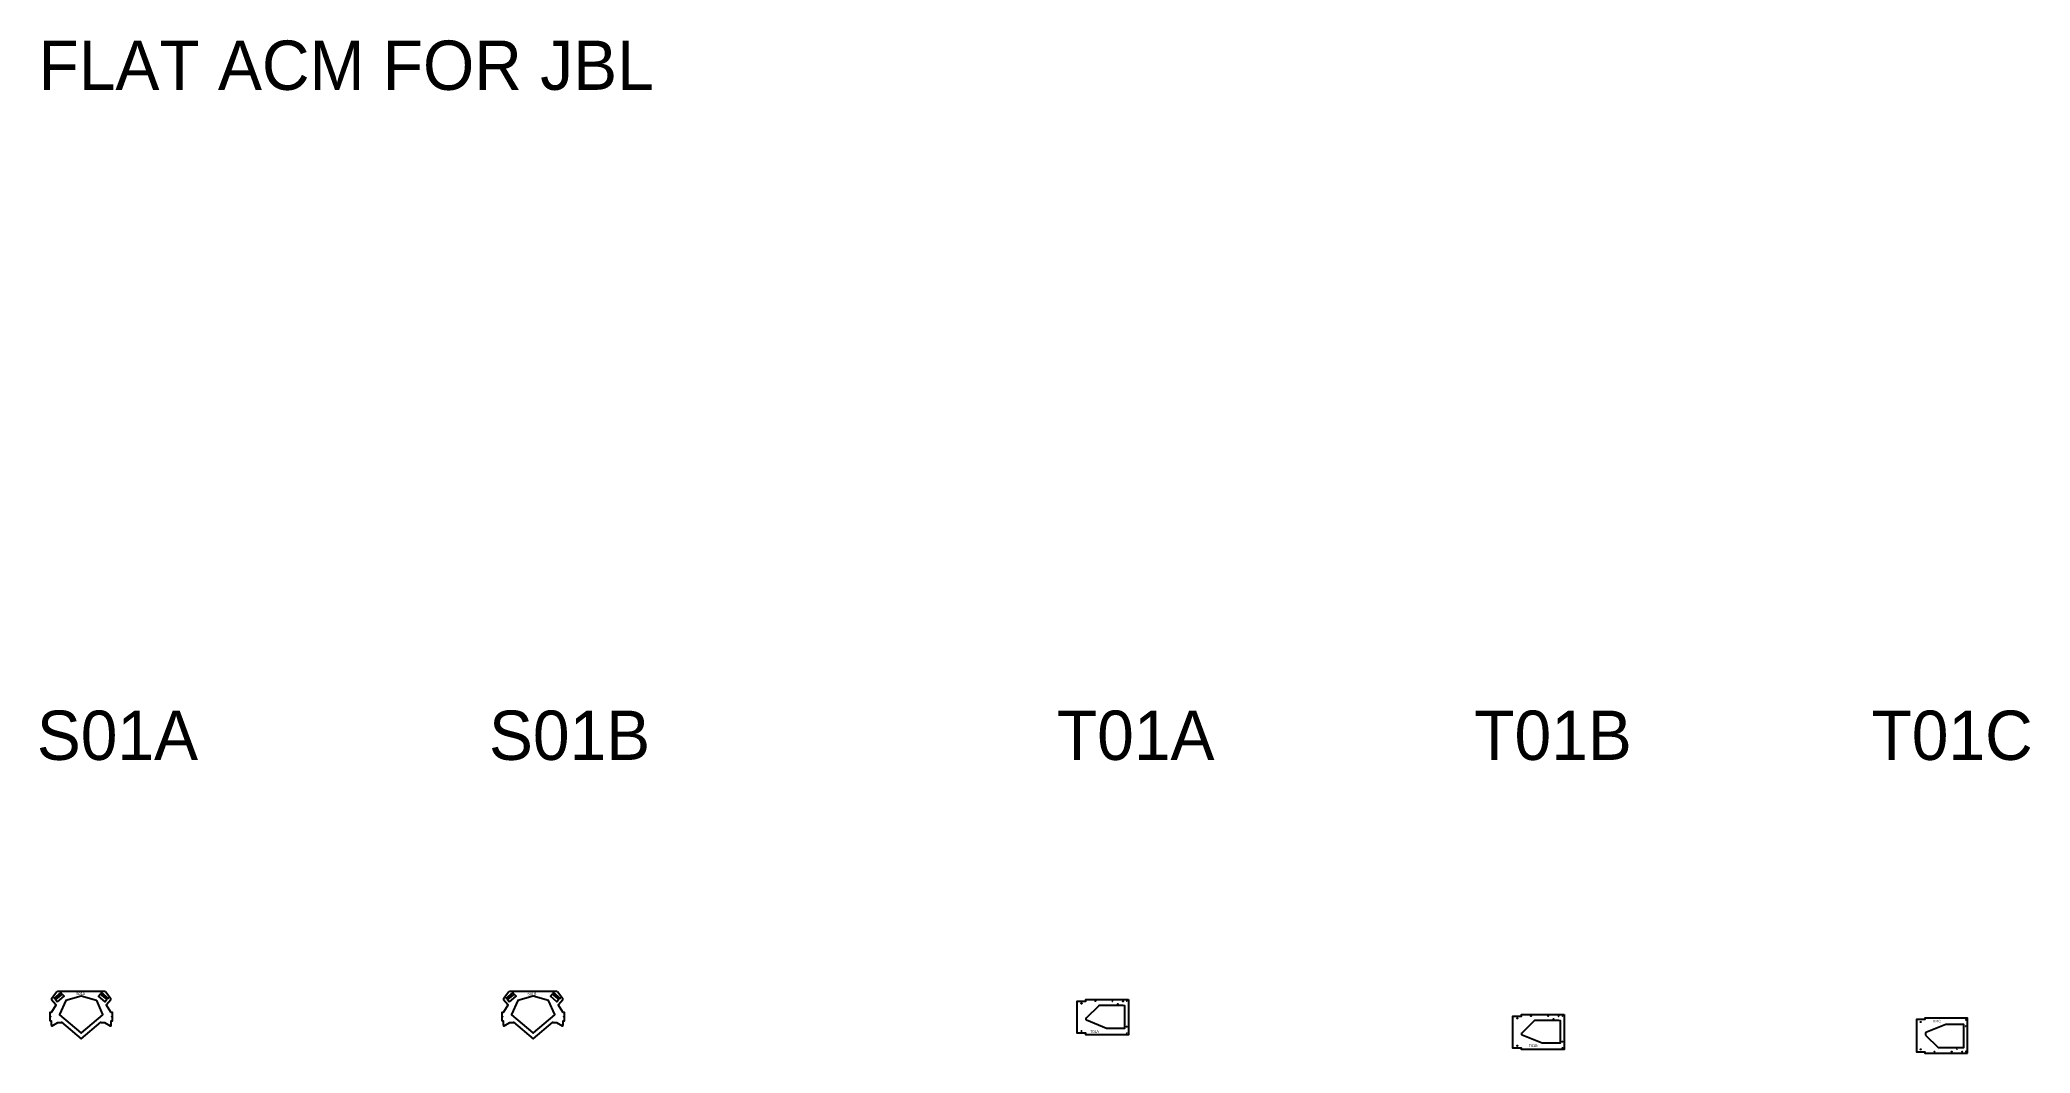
# Model space of a CAD drawing. Extents: x 83 to 1015, y -243 to 231.
import ezdxf

# ---------------------------------------------------------------- set-up
doc = ezdxf.new("R2010")
doc.units = 0
for name, color, linetype in [('BLUE', 5, 'CONTINUOUS'), ('CNC_TEXT', 9, 'CONTINUOUS'), ('CNC_TEXT0', 9, 'CONTINUOUS'), ('HOLES', 7, 'CONTINUOUS')]:
    doc.layers.add(name, color=color, linetype=linetype)
doc.styles.add('TYP_', font='txt')

msp = doc.modelspace()

# ---------------------------------------------------------------- linework, layer by layer
at = {"layer": 'BLUE'}
for points in [[(88.08, -228.09), (88.78, -228.09), (88.78, -230.21, 0.58004), (89.15, -230.42), (91.84, -228.85, -0.133703), (91.96, -228.81), (93.39, -228.81, 0.221695), (93.58, -228.72), (93.58, -228.72), (102.78, -236.43), (111.97, -228.72), (111.97, -228.72, 0.221695), (112.16, -228.81), (113.59, -228.81, -0.133703), (113.72, -228.85), (116.4, -230.42, 0.58004), (116.78, -230.21), (116.78, -228.09), (117.48, -228.09), (117.48, -224.09), (116.91, -224.09, -0.256685), (116.7, -223.97), (114.63, -220.71, -0.326924), (114.65, -220.41), (116.65, -218.04, 0.352713), (116.65, -217.72), (114.13, -214.46, 0.232185), (113.93, -214.36), (91.62, -214.36, 0.232185), (91.42, -214.46), (88.9, -217.72, 0.352713), (88.9, -218.04), (90.9, -220.41, -0.326924), (90.92, -220.71), (88.85, -223.97, -0.256685), (88.64, -224.09), (88.08, -224.09)], [(299.73, -228.09), (300.43, -228.09), (300.43, -230.21, 0.58004), (300.8, -230.42), (303.49, -228.85, -0.133703), (303.61, -228.81), (305.04, -228.81, 0.221695), (305.23, -228.72), (305.23, -228.72), (314.43, -236.43), (323.62, -228.72), (323.62, -228.72, 0.221695), (323.81, -228.81), (325.24, -228.81, -0.133703), (325.37, -228.85), (328.05, -230.42, 0.58004), (328.43, -230.21), (328.43, -228.09), (329.13, -228.09), (329.13, -224.09), (328.56, -224.09, -0.256685), (328.35, -223.97), (326.28, -220.71, -0.326924), (326.3, -220.41), (328.3, -218.04, 0.352713), (328.3, -217.72), (325.78, -214.46, 0.232185), (325.58, -214.36), (303.27, -214.36, 0.232185), (303.07, -214.46), (300.55, -217.72, 0.352713), (300.56, -218.04), (302.55, -220.41, -0.326924), (302.57, -220.71), (300.5, -223.97, -0.256685), (300.29, -224.09), (299.73, -224.09)]]:
    msp.add_lwpolyline(points, format="xyb", close=True, dxfattribs=at)
for points in [[(593.2, -218.1), (593.2, -234.5), (573.2, -234.5), (573.2, -233.8), (569.2, -233.8), (569.2, -218.8), (573.2, -218.8), (573.2, -218.1)], [(797.23, -225.08), (797.23, -241.48), (777.23, -241.48), (777.23, -240.78), (773.23, -240.78), (773.23, -225.78), (777.23, -225.78), (777.23, -225.08)], [(986.17, -243.17), (986.17, -226.77), (966.17, -226.77), (966.17, -227.47), (962.17, -227.47), (962.17, -242.47), (966.17, -242.47), (966.17, -243.17)]]:
    msp.add_lwpolyline(points, close=True, dxfattribs=at)
at = {"layer": 'HOLES'}
for points in [[(90.14, -217.49, 1), (90.19, -217.54), (93.44, -214.81, 0.414214), (93.45, -214.76, 0.414214), (93.4, -214.76)], [(95.53, -218.56), (92.6, -225.02, 0.336364), (92.64, -225.2), (102.67, -233.62, 0.36397), (102.88, -233.62), (112.91, -225.2, 0.336364), (112.95, -225.02), (110.02, -218.56, 0.218798), (109.93, -218.47), (102.82, -216.4, 0.142933), (102.73, -216.4), (95.63, -218.47, 0.218798)], [(112.15, -214.76, 0.414214), (112.1, -214.76, 0.414214), (112.11, -214.81), (115.36, -217.54, 1), (115.41, -217.49)], [(301.79, -217.49, 1), (301.84, -217.54), (305.1, -214.81, 0.414214), (305.1, -214.76, 0.414214), (305.05, -214.76)], [(307.18, -218.56), (304.25, -225.02, 0.336364), (304.3, -225.2), (314.33, -233.62, 0.36397), (314.53, -233.62), (324.56, -225.2, 0.336364), (324.6, -225.02), (321.68, -218.56, 0.218798), (321.58, -218.47), (314.47, -216.4, 0.142933), (314.38, -216.4), (307.28, -218.47, 0.218798)], [(323.8, -214.76, 0.414214), (323.75, -214.76, 0.414214), (323.76, -214.81), (327.01, -217.54, 1), (327.06, -217.49)], [(573.5, -226.6), (579.46, -220.78, -0.195892), (579.57, -220.74), (590.52, -220.74, -0.020465), (590.53, -220.74), (591.36, -220.81), (591.36, -231.56), (583, -231.56, -0.096547), (582.95, -231.55), (573.55, -227.74, -0.305451), (573.45, -227.59), (573.45, -226.71, -0.201936)], [(777.53, -233.58), (783.48, -227.76, -0.195892), (783.59, -227.72), (794.55, -227.72, -0.020465), (794.56, -227.72), (795.39, -227.79), (795.39, -238.54), (787.03, -238.54, -0.096547), (786.97, -238.53), (777.58, -234.72, -0.305451), (777.48, -234.57), (777.48, -233.69, -0.201936)], [(966.47, -234.67), (972.42, -240.49, 0.195892), (972.53, -240.53), (983.49, -240.53, 0.020465), (983.5, -240.53), (984.33, -240.46), (984.33, -229.71), (975.97, -229.71, 0.096547), (975.91, -229.72), (966.52, -233.53, 0.305451), (966.42, -233.67), (966.42, -234.56, 0.201936)]]:
    msp.add_lwpolyline(points, format="xyb", close=True, dxfattribs=at)
for points in [[(91.62, -219.11), (94.74, -216.5), (93.89, -215.49), (90.78, -218.1)], [(114.77, -218.1), (113.93, -219.11), (110.82, -216.5), (111.66, -215.49)], [(303.27, -219.11), (306.39, -216.5), (305.54, -215.49), (302.43, -218.1)], [(326.42, -218.1), (325.58, -219.11), (322.47, -216.5), (323.31, -215.49)]]:
    msp.add_lwpolyline(points, close=True, dxfattribs=at)
for centre, radius in [((571.2, -219.87), 0.116), ((577.69, -218.8), 0.0736), ((585.69, -218.8), 0.0637), ((588.2, -220.14), 0.0637), ((590.65, -218.85), 0.0637), ((592.45, -218.85), 0.0312), ((88.43, -226.09), 0.0312), ((117.13, -226.09), 0.0312), ((300.08, -226.09), 0.0312), ((328.78, -226.09), 0.0312), ((571.2, -232.73), 0.101), ((592.33, -230.75), 0.0637), ((775.23, -226.85), 0.116), ((781.72, -225.78), 0.0736), ((789.72, -225.78), 0.0637), ((792.23, -227.12), 0.0637), ((794.68, -225.83), 0.0637), ((796.48, -225.83), 0.0312), ((964.17, -228.54), 0.101), ((985.29, -230.52), 0.0637), ((985.42, -227.52), 0.0312), ((592.45, -233.75), 0.0312), ((775.23, -239.71), 0.101), ((796.35, -237.73), 0.0637), ((796.48, -240.73), 0.0313), ((964.17, -241.39), 0.116), ((981.17, -241.12), 0.0637), ((970.66, -242.47), 0.0736), ((978.66, -242.47), 0.0637), ((983.62, -242.42), 0.0637), ((985.42, -242.42), 0.0312)]:
    msp.add_circle(centre, radius, dxfattribs=at)

# ---------------------------------------------------------------- texts
at = {"layer": 'CNC_TEXT'}
for s, p in [('S01A', (100.43, -215.95)), ('S01B', (311.73, -216.03)), ('T01A', (575.25, -233.67)), ('T01C', (969.52, -228.8)), ('T01B', (780.67, -240.29))]:
    msp.add_text(s, height=1.241, dxfattribs=at).set_placement(p)
at = {"layer": 'CNC_TEXT0', "style": 'TYP_'}
for s, height, p in [('FLAT ACM FOR JBL', 23.0815, (82.79, 207.84)), ('S01A', 23.081, (81.99, -105.86)), ('S01B', 23.081, (293.72, -105.86)), ('T01A', 23.081, (559.69, -105.86)), ('T01B', 23.081, (755.13, -105.86)), ('T01C', 23.081, (941.16, -105.86))]:
    msp.add_text(s, height=height, dxfattribs=at).set_placement(p)

doc.saveas('drawing.dxf')
